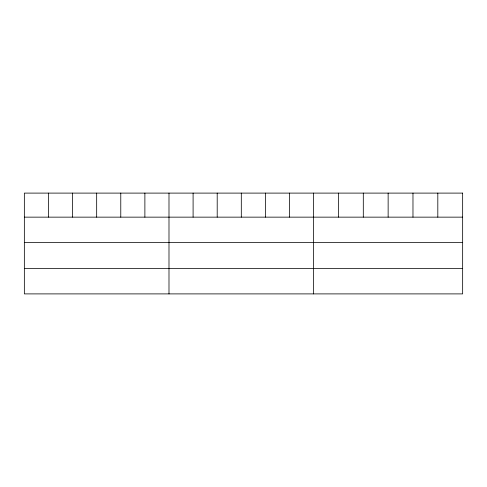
<?xml version="1.0" encoding="UTF-8"?>
<svg xmlns="http://www.w3.org/2000/svg" width="487" height="487" viewBox="0 0 487 487"><rect width="100%" height="100%" fill="white"/><g stroke="black" fill="none" stroke-linecap="round" stroke-linejoin="round"><path stroke-width="0.73" d="M24.35 217.147L462.65 217.147M24.35 242.477L462.65 242.477M24.35 268.568L462.65 268.568M437.813 193.102L437.813 217.147M412.976 193.102L412.976 217.147M388.139 193.102L388.139 217.147M363.302 193.102L363.302 217.147M338.465 193.102L338.465 217.147M313.628 193.102L313.628 293.898M289.522 193.102L289.522 217.147M265.415 193.102L265.415 217.147M241.308 193.102L241.308 217.147M217.202 193.102L217.202 217.147M193.095 193.102L193.095 217.147M168.989 193.102L168.989 293.898M144.882 193.102L144.882 217.147M120.776 193.102L120.776 217.147M96.67 193.102L96.67 217.147M72.563 193.102L72.563 217.147M48.456 193.102L48.456 217.147M462.65 193.102L24.35 193.102L24.35 293.898L462.65 293.898L462.65 193.102"/></g></svg>
